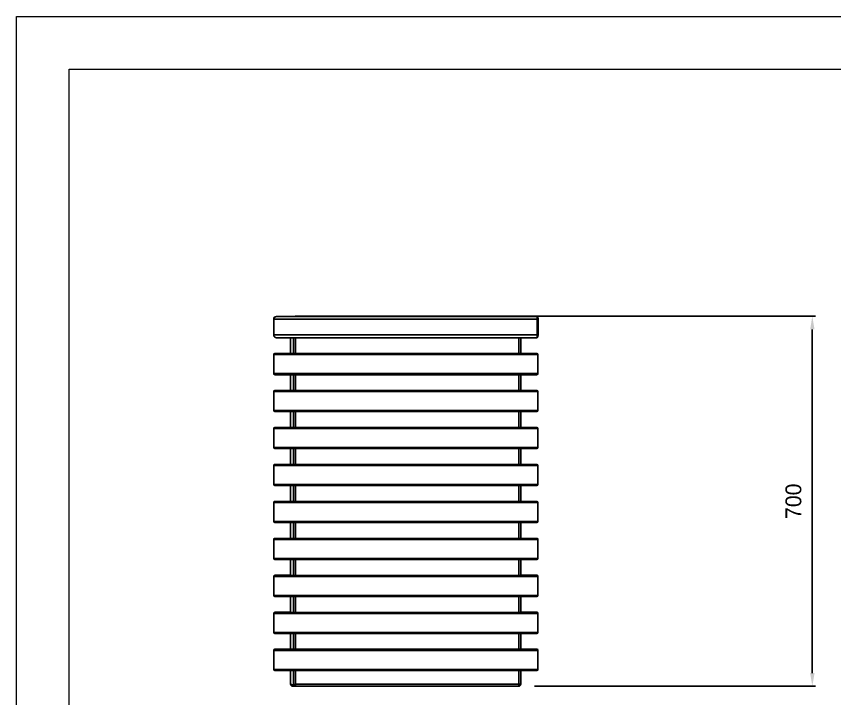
# Model space of a CAD drawing. Header units: millimetres. Extents: x 2200 to 8140, y -5072 to -872.
# Drawn here: x 2200 to 3749, y -2163 to -872 of the extents above; entities that cross this region are included whole.
import ezdxf

# ---------------------------------------------------------------- set-up
doc = ezdxf.new("R2010")
doc.units = ezdxf.units.MM
doc.header["$PDSIZE"] = -1
doc.layers.add('tabelka', color=155, linetype='Continuous')
doc.layers.add('WYMIAR', color=96, linetype='Continuous')
doc.dimstyles.new('1-1', dxfattribs={"dimtxt": 30, "dimasz": 25, "dimexe": 6.25, "dimexo": 30, "dimgap": 20.625, "dimtad": 1, "dimdec": 1, "dimtxsty": 'Standard', "dimcen": 0, "dimclrd": 2, "dimclre": 2, "dimclrt": 2, "dimadec": 0, "dimazin": 0, "dimtfac": 1, "dimtdec": 1, "dimtmove": 0, "dimatfit": 3, "dimfxl": 0, "dimarcsym": 0})

# ---------------------------------------------------------------- blocks, each defined once
blk = doc.blocks.new('front')
for p, q in [((-101.6, -1501.3), (-72, -1501.3)), ((-66.3, -1501.3), (-101.6, -1501.3)), ((-101.6, -1501.3), (-101.6, -1501.4)), ((-101.6, -1501.4), (-72, -1501.4)), ((-101.6, -1501.4), (391.7, -1501.4)), ((-72, -1501.3), (-72, -1501.4)), ((-66.3, -1501.3), (-72, -1501.3)), ((-72, -1501.4), (391.7, -1501.4)), ((-66.3, -1500.8), (-66.3, -1500.9)), ((-66.3, -1500.8), (-66.3, -1501.4)), ((388.2, -1500.8), (-66.3, -1500.8)), ((-66.3, -1500.9), (-66.3, -1501.4)), ((-66.3, -1500.9), (388.2, -1500.9)), ((3.7, -1500.8), (3.7, -1500.8)), ((48.7, -1500.8), (23.7, -1500.8)), ((23.7, -1500.8), (48.7, -1500.8)), ((23.7, -1500.8), (23.7, -1500.8)), ((48.7, -1500.8), (48.7, -1500.8)), ((68.7, -1500.8), (68.7, -1500.8)), ((68.7, -1500.8), (68.7, -1500.8)), ((158.2, -1500.8), (158.2, -1500.8)), ((298.2, -1500.8), (178.2, -1500.8)), ((178.2, -1500.8), (298.2, -1500.8)), ((178.2, -1500.8), (178.2, -1500.8)), ((298.2, -1500.8), (298.2, -1500.8)), ((318.2, -1500.8), (318.2, -1500.8)), ((318.2, -1500.8), (318.2, -1500.8)), ((388.2, -1500.8), (388.2, -1500.9)), ((388.2, -1501.4), (388.2, -1500.9)), ((391.7, -1501.3), (390.4, -1501.3)), ((391.7, -1501.3), (390.4, -1501.3)), ((391.7, -1501.4), (391.7, -1501.3)), ((391.7, -1501.3), (391.7, -1501.3)), ((391.7, -1501.4), (391.7, -1506.6)), ((391.7, -1501.4), (391.7, -1501.4)), ((-106.8, -1506.5), (-106.8, -1506.6)), ((-106.8, -1536.2), (-106.8, -1506.6)), ((-106.8, -1506.6), (391.7, -1506.6)), ((393.2, -1502.7), (391.7, -1502.7)), ((393.2, -1502.7), (391.7, -1502.7)), ((393.2, -1505.7), (391.7, -1505.7)), ((391.7, -1506.6), (391.7, -1536.2)), ((393.2, -1502.6), (392.2, -1502.6)), ((393.2, -1502.6), (392.2, -1502.6)), ((393.2, -1502.7), (393.2, -1502.6)), ((393.2, -1502.6), (393.2, -1502.6)), ((393.2, -1505.7), (393.2, -1502.7)), ((393.2, -1502.7), (393.2, -1502.7)), ((393.2, -1537.1), (393.2, -1505.7)), ((393.2, -1506.4), (393.7, -1506.4)), ((393.7, -1506.3), (393.7, -1506.4)), ((393.7, -1535.4), (393.7, -1506.4)), ((-106.8, -1536.2), (391.7, -1536.2)), ((-101.6, -1541.4), (391.7, -1541.4)), ((-75.1, -1541.4), (-75.1, -1571.4)), ((-69.4, -1571.4), (-69.4, -1541.4)), ((-65.4, -1571.4), (-65.4, -1541.4)), ((356.9, -1541.4), (356.9, -1571.4)), ((360.9, -1571.4), (360.9, -1541.4)), ((391.7, -1536.2), (391.7, -1541.4)), ((393.2, -1537.1), (391.7, -1537.1)), ((391.7, -1541.3), (391.7, -1540.1)), ((391.7, -1540.1), (391.7, -1540.1)), ((393.2, -1540.1), (391.7, -1540.1)), ((393.2, -1535.4), (393.7, -1535.4)), ((393.2, -1540.1), (393.2, -1537.1)), ((-106.8, -1573.3), (-106.8, -1573.4)), ((-106.8, -1573.4), (393.2, -1573.4)), ((-106.8, -1573.4), (-106.8, -1609.4)), ((-104.8, -1571.3), (-76.8, -1571.3)), ((-104.8, -1571.3), (-75.1, -1571.3)), ((-104.8, -1571.4), (-104.8, -1571.3)), ((391.2, -1571.4), (-104.8, -1571.4)), ((-76.8, -1571.4), (-104.8, -1571.4)), ((-76.8, -1571.3), (-75.1, -1571.3)), ((-76.8, -1571.4), (-76.8, -1571.3)), ((363.2, -1571.4), (-76.8, -1571.4)), ((360.9, -1571.3), (363.2, -1571.3)), ((360.9, -1571.3), (391.2, -1571.3)), ((363.2, -1571.3), (363.2, -1571.4)), ((391.2, -1571.3), (363.2, -1571.3)), ((363.2, -1571.4), (391.2, -1571.4)), ((391.2, -1571.3), (391.2, -1571.4)), ((393.2, -1573.4), (393.2, -1573.3)), ((393.2, -1573.3), (393.2, -1573.4)), ((393.2, -1573.4), (393.2, -1609.4)), ((393.2, -1609.4), (-106.8, -1609.4)), ((-104.8, -1611.4), (391.2, -1611.4)), ((-75, -1611.4), (-75, -1641.4)), ((-69.4, -1641.4), (-69.4, -1611.4)), ((-65.4, -1641.4), (-65.4, -1611.4)), ((356.9, -1611.4), (356.9, -1641.4)), ((360.9, -1641.4), (360.9, -1611.4)), ((-106.8, -1643.3), (-106.8, -1643.4)), ((-106.8, -1643.4), (393.2, -1643.4)), ((-106.8, -1643.4), (-106.8, -1679.4)), ((-104.8, -1641.3), (-76.8, -1641.3)), ((-104.8, -1641.3), (-75, -1641.3)), ((-104.8, -1641.4), (-104.8, -1641.3)), ((391.2, -1641.4), (-104.8, -1641.4)), ((-76.8, -1641.4), (-104.8, -1641.4)), ((-76.8, -1641.3), (-75, -1641.3)), ((-76.8, -1641.4), (-76.8, -1641.3)), ((363.2, -1641.4), (-76.8, -1641.4)), ((360.9, -1641.3), (363.2, -1641.3)), ((360.9, -1641.3), (391.2, -1641.3)), ((363.2, -1641.3), (363.2, -1641.4)), ((391.2, -1641.3), (363.2, -1641.3)), ((363.2, -1641.4), (391.2, -1641.4)), ((391.2, -1641.3), (391.2, -1641.4)), ((393.2, -1643.4), (393.2, -1643.3)), ((393.2, -1643.3), (393.2, -1643.4)), ((393.2, -1643.4), (393.2, -1679.4)), ((393.2, -1679.4), (-106.8, -1679.4)), ((-104.8, -1681.4), (391.2, -1681.4)), ((-75, -1681.4), (-75, -1711.4)), ((-69.4, -1711.4), (-69.4, -1681.4)), ((-65.4, -1711.4), (-65.4, -1681.4)), ((356.9, -1681.4), (356.9, -1711.4)), ((360.9, -1711.4), (360.9, -1681.4)), ((-106.8, -1713.3), (-106.8, -1713.4)), ((-106.8, -1713.4), (393.2, -1713.4)), ((-106.8, -1713.4), (-106.8, -1749.4)), ((-104.8, -1711.3), (-76.8, -1711.3)), ((-104.8, -1711.3), (-75, -1711.3)), ((-104.8, -1711.4), (-104.8, -1711.3)), ((391.2, -1711.4), (-104.8, -1711.4)), ((-76.8, -1711.4), (-104.8, -1711.4)), ((-76.8, -1711.3), (-75, -1711.3)), ((-76.8, -1711.4), (-76.8, -1711.3)), ((363.2, -1711.4), (-76.8, -1711.4)), ((360.9, -1711.3), (363.2, -1711.3)), ((360.9, -1711.3), (391.2, -1711.3)), ((363.2, -1711.3), (363.2, -1711.4)), ((391.2, -1711.3), (363.2, -1711.3)), ((363.2, -1711.4), (391.2, -1711.4)), ((391.2, -1711.3), (391.2, -1711.4)), ((393.2, -1713.4), (393.2, -1713.3)), ((393.2, -1713.3), (393.2, -1713.4)), ((393.2, -1713.4), (393.2, -1749.4)), ((393.2, -1749.4), (-106.8, -1749.4)), ((-104.8, -1751.4), (391.2, -1751.4)), ((-75, -1751.4), (-75, -1781.4)), ((-69.4, -1781.4), (-69.4, -1751.4)), ((-65.4, -1781.4), (-65.4, -1751.4)), ((356.9, -1751.4), (356.9, -1781.4)), ((360.9, -1781.4), (360.9, -1751.4)), ((-106.8, -1783.3), (-106.8, -1783.4)), ((-106.8, -1783.4), (393.2, -1783.4)), ((-106.8, -1783.4), (-106.8, -1819.4)), ((-104.8, -1781.3), (-76.8, -1781.3)), ((-104.8, -1781.3), (-75, -1781.3)), ((-104.8, -1781.4), (-104.8, -1781.3)), ((391.2, -1781.4), (-104.8, -1781.4)), ((-76.8, -1781.4), (-104.8, -1781.4)), ((-76.8, -1781.3), (-75, -1781.3)), ((-76.8, -1781.4), (-76.8, -1781.3)), ((363.2, -1781.4), (-76.8, -1781.4)), ((360.9, -1781.3), (363.2, -1781.3)), ((360.9, -1781.3), (391.2, -1781.3)), ((363.2, -1781.3), (363.2, -1781.4)), ((391.2, -1781.3), (363.2, -1781.3)), ((363.2, -1781.4), (391.2, -1781.4)), ((391.2, -1781.3), (391.2, -1781.4)), ((393.2, -1783.4), (393.2, -1783.3)), ((393.2, -1783.3), (393.2, -1783.4)), ((393.2, -1783.4), (393.2, -1819.4)), ((393.2, -1819.4), (-106.8, -1819.4)), ((-104.8, -1821.4), (391.2, -1821.4)), ((-75, -1821.4), (-75, -1851.4)), ((-69.3, -1851.4), (-69.4, -1821.4)), ((-65.3, -1851.4), (-65.3, -1821.4)), ((356.9, -1821.4), (356.9, -1851.4)), ((360.9, -1851.4), (360.9, -1821.4)), ((-106.8, -1853.3), (-106.8, -1853.4)), ((-106.8, -1853.4), (393.2, -1853.4)), ((-106.8, -1853.4), (-106.8, -1889.4)), ((-104.8, -1851.3), (-76.8, -1851.3)), ((-104.8, -1851.3), (-75, -1851.3)), ((-104.8, -1851.4), (-104.8, -1851.3)), ((391.2, -1851.4), (-104.8, -1851.4)), ((-76.8, -1851.4), (-104.8, -1851.4)), ((-76.8, -1851.3), (-75, -1851.3)), ((-76.8, -1851.4), (-76.8, -1851.3)), ((363.2, -1851.4), (-76.8, -1851.4)), ((360.9, -1851.3), (363.2, -1851.3)), ((360.9, -1851.3), (391.2, -1851.3)), ((363.2, -1851.3), (363.2, -1851.4)), ((391.2, -1851.3), (363.2, -1851.3)), ((363.2, -1851.4), (391.2, -1851.4)), ((391.2, -1851.3), (391.2, -1851.4)), ((393.2, -1853.4), (393.2, -1853.3)), ((393.2, -1853.3), (393.2, -1853.4)), ((393.2, -1853.4), (393.2, -1889.4)), ((393.2, -1889.4), (-106.8, -1889.4)), ((-104.8, -1891.4), (391.2, -1891.4)), ((-75, -1891.4), (-75, -1921.4)), ((-69.3, -1921.4), (-69.3, -1891.4)), ((-65.3, -1921.4), (-65.3, -1891.4)), ((356.9, -1891.4), (356.9, -1921.4)), ((360.9, -1921.4), (360.9, -1891.4)), ((-106.8, -1923.3), (-106.8, -1923.4)), ((-106.8, -1923.4), (393.2, -1923.4)), ((-106.8, -1923.4), (-106.8, -1959.4)), ((-104.8, -1921.3), (-76.8, -1921.3)), ((-104.8, -1921.3), (-75, -1921.3)), ((-104.8, -1921.4), (-104.8, -1921.3)), ((391.2, -1921.4), (-104.8, -1921.4)), ((-76.8, -1921.4), (-104.8, -1921.4)), ((-76.8, -1921.3), (-75, -1921.3)), ((-76.8, -1921.4), (-76.8, -1921.3)), ((363.2, -1921.4), (-76.8, -1921.4)), ((360.9, -1921.3), (363.2, -1921.3)), ((360.9, -1921.3), (391.2, -1921.3)), ((363.2, -1921.3), (363.2, -1921.4)), ((391.2, -1921.3), (363.2, -1921.3)), ((363.2, -1921.3), (363.2, -1921.4)), ((363.2, -1921.4), (391.2, -1921.4)), ((391.2, -1921.3), (391.2, -1921.4)), ((393.2, -1923.4), (393.2, -1923.3)), ((393.2, -1923.3), (393.2, -1923.4)), ((393.2, -1923.4), (393.2, -1959.4)), ((393.2, -1959.4), (-106.8, -1959.4)), ((-104.8, -1961.4), (391.2, -1961.4)), ((-75, -1961.4), (-75, -1991.4)), ((-69.3, -1991.4), (-69.3, -1961.4)), ((-65.3, -1991.4), (-65.3, -1961.4)), ((356.9, -1961.4), (356.9, -1991.4)), ((360.9, -1991.4), (360.9, -1961.4)), ((-106.8, -1993.3), (-106.8, -1993.4)), ((-106.8, -1993.4), (393.2, -1993.4)), ((-106.8, -1993.4), (-106.8, -2029.4)), ((-104.8, -1991.3), (-76.8, -1991.3)), ((-104.8, -1991.3), (-75, -1991.3)), ((-104.8, -1991.4), (-104.8, -1991.3)), ((391.2, -1991.4), (-104.8, -1991.4)), ((-76.8, -1991.4), (-104.8, -1991.4)), ((-76.8, -1991.3), (-75, -1991.3)), ((-76.8, -1991.4), (-76.8, -1991.3)), ((363.2, -1991.4), (-76.8, -1991.4)), ((360.9, -1991.3), (363.2, -1991.3)), ((360.9, -1991.3), (391.2, -1991.3)), ((363.2, -1991.3), (363.2, -1991.4)), ((391.2, -1991.3), (363.2, -1991.3)), ((363.2, -1991.3), (363.2, -1991.4)), ((363.2, -1991.4), (391.2, -1991.4)), ((391.2, -1991.3), (391.2, -1991.4)), ((393.2, -1993.4), (393.2, -1993.3)), ((393.2, -1993.3), (393.2, -1993.4)), ((393.2, -1993.4), (393.2, -2029.4)), ((393.2, -2029.4), (-106.8, -2029.4)), ((-104.8, -2031.4), (391.2, -2031.4)), ((-75, -2031.4), (-75, -2061.4)), ((-69.3, -2061.4), (-69.3, -2031.4)), ((-65.3, -2061.4), (-65.3, -2031.4)), ((356.9, -2031.4), (356.9, -2061.4)), ((360.9, -2061.4), (360.9, -2031.4)), ((-106.8, -2063.3), (-106.8, -2063.4)), ((-106.8, -2063.4), (393.2, -2063.4)), ((-106.8, -2063.4), (-106.8, -2099.4)), ((-104.8, -2061.3), (-76.8, -2061.3)), ((-104.8, -2061.3), (-75, -2061.3)), ((-104.8, -2061.4), (-104.8, -2061.3)), ((391.2, -2061.4), (-104.8, -2061.4)), ((-76.8, -2061.4), (-104.8, -2061.4)), ((-76.8, -2061.3), (-75, -2061.3)), ((-76.8, -2061.4), (-76.8, -2061.3)), ((363.2, -2061.4), (-76.8, -2061.4)), ((360.9, -2061.3), (363.2, -2061.3)), ((360.9, -2061.3), (391.2, -2061.3)), ((363.2, -2061.3), (363.2, -2061.4)), ((391.2, -2061.3), (363.2, -2061.3)), ((363.2, -2061.3), (363.2, -2061.4)), ((363.2, -2061.4), (391.2, -2061.4)), ((391.2, -2061.3), (391.2, -2061.4)), ((393.2, -2063.4), (393.2, -2063.3)), ((393.2, -2063.3), (393.2, -2063.4)), ((393.2, -2063.4), (393.2, -2099.4)), ((393.2, -2099.4), (-106.8, -2099.4)), ((-104.8, -2101.4), (391.2, -2101.4)), ((-75, -2101.4), (-75, -2131.4)), ((-69.3, -2131.4), (-69.3, -2101.4)), ((-65.3, -2131.4), (-65.3, -2101.4)), ((356.8, -2101.4), (356.8, -2131.4)), ((360.8, -2131.4), (360.8, -2101.4)), ((-106.7, -2133.3), (-106.7, -2133.4)), ((-106.7, -2133.4), (393.3, -2133.4)), ((-106.7, -2133.4), (-106.7, -2169.4)), ((-104.7, -2131.4), (-104.7, -2131.3)), ((-76.7, -2131.3), (-104.7, -2131.3)), ((-104.7, -2131.3), (-75, -2131.3)), ((391.3, -2131.4), (-104.7, -2131.4)), ((-76.7, -2131.4), (-104.7, -2131.4)), ((-76.7, -2131.4), (-76.7, -2131.3)), ((-76.7, -2131.3), (-75, -2131.3)), ((363.3, -2131.4), (-76.7, -2131.4)), ((360.8, -2131.3), (363.3, -2131.3)), ((360.8, -2131.3), (391.3, -2131.3)), ((363.3, -2131.3), (363.3, -2131.4)), ((391.3, -2131.3), (363.3, -2131.3)), ((363.3, -2131.3), (363.3, -2131.4)), ((363.3, -2131.4), (391.3, -2131.4)), ((391.3, -2131.3), (391.3, -2131.4)), ((393.3, -2133.4), (393.3, -2133.3)), ((393.3, -2133.3), (393.3, -2133.4)), ((393.3, -2133.4), (393.3, -2169.4)), ((393.3, -2169.4), (-106.7, -2169.4)), ((-104.7, -2171.4), (391.3, -2171.4)), ((-74.9, -2171.4), (-74.9, -2197.4)), ((-69.3, -2198.6), (-69.3, -2171.4)), ((-65.3, -2197.4), (-65.3, -2171.4)), ((356.8, -2171.4), (356.8, -2197.4)), ((360.8, -2197.4), (360.8, -2171.4)), ((-66.7, -2198), (-66.7, -2199.3)), ((356.8, -2197.4), (-65.3, -2197.4)), ((360.8, -2197.4), (356.8, -2197.4)), ((-70.9, -2199.4), (-70.9, -2201.4)), ((-68.1, -2199.4), (-70.9, -2199.4)), ((-70.9, -2201.4), (-68.1, -2201.4)), ((-69.5, -2199.3), (-68.1, -2199.3)), ((-66.7, -2199.3), (-68.1, -2199.3)), ((-68.1, -2199.4), (-68.1, -2201.4)), ((-65.3, -2199.4), (-68.1, -2199.4)), ((-65.3, -2201.4), (-68.1, -2201.4)), ((-66.7, -2199.3), (-65.3, -2199.3)), ((-65.3, -2201.4), (356.7, -2201.4)), ((356.8, -2201.4), (356.7, -2201.4)), ((356.8, -2201.4), (356.8, -2199.4))]:
    blk.add_line(p, q)
at = {"flags": 128}
for points in [[(3.7, -1500.8), (3.9, -1500.8), (4.5, -1500.8), (5.5, -1500.8), (6.8, -1500.8), (8.5, -1500.8), (10.6, -1500.8), (12.8, -1500.8), (15.3, -1500.8), (18, -1500.8), (20.8, -1500.8), (23.7, -1500.8)], [(23.7, -1500.8), (20.8, -1500.8), (18, -1500.8), (15.3, -1500.8), (12.8, -1500.8), (10.6, -1500.8), (8.5, -1500.8), (6.8, -1500.8), (5.5, -1500.8), (4.5, -1500.8), (3.9, -1500.8), (3.7, -1500.8)], [(48.7, -1500.8), (51.5, -1500.8), (54.3, -1500.8), (57, -1500.8), (59.5, -1500.8), (61.8, -1500.8), (63.8, -1500.8), (65.5, -1500.8), (66.8, -1500.8), (67.8, -1500.8), (68.5, -1500.8), (68.7, -1500.8)], [(68.7, -1500.8), (68.5, -1500.8), (67.8, -1500.8), (66.8, -1500.8), (65.5, -1500.8), (63.8, -1500.8), (61.8, -1500.8), (59.5, -1500.8), (57, -1500.8), (54.3, -1500.8), (51.5, -1500.8), (48.7, -1500.8)], [(158.2, -1500.8), (158.4, -1500.8), (159, -1500.8), (160, -1500.8), (161.3, -1500.8), (163, -1500.8), (165.1, -1500.8), (167.3, -1500.8), (169.8, -1500.8), (172.5, -1500.8), (175.3, -1500.8), (178.2, -1500.8)], [(178.2, -1500.8), (175.3, -1500.8), (172.5, -1500.8), (169.8, -1500.8), (167.3, -1500.8), (165.1, -1500.8), (163, -1500.8), (161.3, -1500.8), (160, -1500.8), (159, -1500.8), (158.4, -1500.8), (158.2, -1500.8)], [(298.2, -1500.8), (301, -1500.8), (303.8, -1500.8), (306.5, -1500.8), (309, -1500.8), (311.3, -1500.8), (313.3, -1500.8), (315, -1500.8), (316.3, -1500.8), (317.3, -1500.8), (318, -1500.8), (318.2, -1500.8)], [(318.2, -1500.8), (318, -1500.8), (317.3, -1500.8), (316.3, -1500.8), (315, -1500.8), (313.3, -1500.8), (311.3, -1500.8), (309, -1500.8), (306.5, -1500.8), (303.8, -1500.8), (301, -1500.8), (298.2, -1500.8)]]:
    blk.add_lwpolyline(points, dxfattribs=at)
for centre, start, end in [((388.2, -1506.3), 63.5836, 90.0024), ((388.2, -1506.3), 65.3429, 90.0065), ((388.2, -1506.3), 359.9955, 24.6259), ((388.2, -1506.4), 359.9992, 24.6207), ((388.2, -1535.4), 335.3747, 0.004)]:
    blk.add_arc(centre, 5.5, start, end)
at = {"extrusion": (0, 0, -1)}
for centre, major_axis, start_param, end_param in [((-101.6, -1506.5), (3.68, -3.68), 2.356325, 3.927122), ((-101.6, -1506.5), (3.68, -3.68), 2.356325, 3.927122), ((-101.6, -1506.6), (-3.68, -3.68), 0.785355, 2.356151), ((-101.6, -1506.6), (-3.68, -3.68), 0.785355, 2.356151), ((-72, -1506.5), (3.68, -3.68), 3.927122, 4.097129), ((-72, -1506.5), (3.68, -3.68), 3.927122, 4.097129), ((-101.6, -1536.2), (-3.68, -3.68), 5.497744, 7.06854), ((-101.6, -1536.2), (-3.68, -3.68), 5.497744, 7.06854), ((-104.8, -1573.3), (1.41, -1.41), 2.356325, 3.927122), ((-104.8, -1573.3), (1.41, -1.41), 2.356325, 3.927122), ((-104.8, -1573.4), (-1.41, -1.41), 0.785355, 2.356151), ((-104.8, -1573.4), (-1.41, -1.41), 0.785355, 2.356151), ((391.2, -1573.3), (-1.41, -1.41), 2.356151, 3.926947), ((391.2, -1573.3), (-1.41, -1.41), 2.356151, 3.926947), ((391.2, -1573.4), (1.41, -1.41), 3.927122, 5.497918), ((391.2, -1573.4), (1.41, -1.41), 3.927122, 5.497918), ((-104.8, -1609.4), (-1.41, -1.41), 5.497744, 7.06854), ((-104.8, -1609.4), (-1.41, -1.41), 5.497744, 7.06854), ((391.2, -1609.4), (1.41, -1.41), 5.497918, 7.068714), ((391.2, -1609.4), (1.41, -1.41), 5.497918, 7.068714), ((-104.8, -1643.3), (1.41, -1.41), 2.356325, 3.927122), ((-104.8, -1643.3), (1.41, -1.41), 2.356325, 3.927122), ((-104.8, -1643.4), (-1.41, -1.41), 0.785355, 2.356151), ((-104.8, -1643.4), (-1.41, -1.41), 0.785355, 2.356151), ((391.2, -1643.3), (-1.41, -1.41), 2.356151, 3.926947), ((391.2, -1643.3), (-1.41, -1.41), 2.356151, 3.926947), ((391.2, -1643.4), (1.41, -1.41), 3.927122, 5.497918), ((391.2, -1643.4), (1.41, -1.41), 3.927122, 5.497918), ((-104.8, -1679.4), (-1.41, -1.41), 5.497744, 7.06854), ((-104.8, -1679.4), (-1.41, -1.41), 5.497744, 7.06854), ((391.2, -1679.4), (1.41, -1.41), 5.497918, 7.068714), ((391.2, -1679.4), (1.41, -1.41), 5.497918, 7.068714), ((-104.8, -1713.3), (1.41, -1.41), 2.356325, 3.927122), ((-104.8, -1713.3), (1.41, -1.41), 2.356325, 3.927122), ((-104.8, -1713.4), (-1.41, -1.41), 0.785355, 2.356151), ((-104.8, -1713.4), (-1.41, -1.41), 0.785355, 2.356151), ((391.2, -1713.3), (-1.41, -1.41), 2.356151, 3.926947), ((391.2, -1713.3), (-1.41, -1.41), 2.356151, 3.926947), ((391.2, -1713.4), (1.41, -1.41), 3.927122, 5.497918), ((391.2, -1713.4), (1.41, -1.41), 3.927122, 5.497918), ((-104.8, -1749.4), (-1.41, -1.41), 5.497744, 7.06854), ((-104.8, -1749.4), (-1.41, -1.41), 5.497744, 7.06854), ((391.2, -1749.4), (1.41, -1.41), 5.497918, 7.068714), ((391.2, -1749.4), (1.41, -1.41), 5.497918, 7.068714), ((-104.8, -1783.3), (1.41, -1.41), 2.356325, 3.927122), ((-104.8, -1783.3), (1.41, -1.41), 2.356325, 3.927122), ((-104.8, -1783.4), (-1.41, -1.41), 0.785355, 2.356151), ((-104.8, -1783.4), (-1.41, -1.41), 0.785355, 2.356151), ((391.2, -1783.3), (-1.41, -1.41), 2.356151, 3.926947), ((391.2, -1783.3), (-1.41, -1.41), 2.356151, 3.926947), ((391.2, -1783.4), (1.41, -1.41), 3.927122, 5.497918), ((391.2, -1783.4), (1.41, -1.41), 3.927122, 5.497918), ((-104.8, -1819.4), (-1.41, -1.41), 5.497744, 7.06854), ((-104.8, -1819.4), (-1.41, -1.41), 5.497744, 7.06854), ((391.2, -1819.4), (1.41, -1.41), 5.497918, 7.068714), ((391.2, -1819.4), (1.41, -1.41), 5.497918, 7.068714), ((-104.8, -1853.3), (1.41, -1.41), 2.356325, 3.927122), ((-104.8, -1853.3), (1.41, -1.41), 2.356325, 3.927122), ((-104.8, -1853.4), (-1.41, -1.41), 0.785355, 2.356151), ((-104.8, -1853.4), (-1.41, -1.41), 0.785355, 2.356151), ((391.2, -1853.3), (-1.41, -1.41), 2.356151, 3.926947), ((391.2, -1853.3), (-1.41, -1.41), 2.356151, 3.926947), ((391.2, -1853.4), (1.41, -1.41), 3.927122, 5.497918), ((391.2, -1853.4), (1.41, -1.41), 3.927122, 5.497918), ((-104.8, -1889.4), (-1.41, -1.41), 5.497744, 7.06854), ((-104.8, -1889.4), (-1.41, -1.41), 5.497744, 7.06854), ((391.2, -1889.4), (1.41, -1.41), 5.497918, 7.068714), ((391.2, -1889.4), (1.41, -1.41), 5.497918, 7.068714), ((-104.8, -1923.3), (1.41, -1.41), 2.356325, 3.927122), ((-104.8, -1923.3), (1.41, -1.41), 2.356325, 3.927122), ((-104.8, -1923.4), (-1.41, -1.41), 0.785355, 2.356151), ((-104.8, -1923.4), (-1.41, -1.41), 0.785355, 2.356151), ((391.2, -1923.3), (-1.41, -1.41), 2.356151, 3.926947), ((391.2, -1923.3), (-1.41, -1.41), 2.356151, 3.926947), ((391.2, -1923.4), (1.41, -1.41), 3.927122, 5.497918), ((391.2, -1923.4), (1.41, -1.41), 3.927122, 5.497918), ((-104.8, -1959.4), (-1.41, -1.41), 5.497744, 7.06854), ((-104.8, -1959.4), (-1.41, -1.41), 5.497744, 7.06854), ((391.2, -1959.4), (1.41, -1.41), 5.497918, 7.068714), ((391.2, -1959.4), (1.41, -1.41), 5.497918, 7.068714), ((-104.8, -1993.3), (1.41, -1.41), 2.356325, 3.927122), ((-104.8, -1993.3), (1.41, -1.41), 2.356325, 3.927122), ((-104.8, -1993.4), (-1.41, -1.41), 0.785355, 2.356151), ((-104.8, -1993.4), (-1.41, -1.41), 0.785355, 2.356151), ((391.2, -1993.3), (-1.41, -1.41), 2.356151, 3.926947), ((391.2, -1993.3), (-1.41, -1.41), 2.356151, 3.926947), ((391.2, -1993.4), (1.41, -1.41), 3.927122, 5.497918), ((391.2, -1993.4), (1.41, -1.41), 3.927122, 5.497918), ((-104.8, -2029.4), (-1.41, -1.41), 5.497744, 7.06854), ((-104.8, -2029.4), (-1.41, -1.41), 5.497744, 7.06854), ((391.2, -2029.4), (1.41, -1.41), 5.497918, 7.068714), ((391.2, -2029.4), (1.41, -1.41), 5.497918, 7.068714), ((-104.8, -2063.3), (1.41, -1.41), 2.356325, 3.927122), ((-104.8, -2063.3), (1.41, -1.41), 2.356325, 3.927122), ((-104.8, -2063.4), (-1.41, -1.41), 0.785355, 2.356151), ((-104.8, -2063.4), (-1.41, -1.41), 0.785355, 2.356151), ((391.2, -2063.3), (-1.41, -1.41), 2.356151, 3.926947), ((391.2, -2063.3), (-1.41, -1.41), 2.356151, 3.926947), ((391.2, -2063.4), (1.41, -1.41), 3.927122, 5.497918), ((391.2, -2063.4), (1.41, -1.41), 3.927122, 5.497918), ((-104.8, -2099.4), (-1.41, -1.41), 5.497744, 7.06854), ((-104.8, -2099.4), (-1.41, -1.41), 5.497744, 7.06854), ((391.2, -2099.4), (1.41, -1.41), 5.497918, 7.068714), ((391.2, -2099.4), (1.41, -1.41), 5.497918, 7.068714), ((-104.7, -2133.3), (1.41, -1.41), 2.356325, 3.927122), ((-104.7, -2133.3), (1.41, -1.41), 2.356325, 3.927122), ((-104.7, -2133.4), (-1.41, -1.41), 0.785355, 2.356151), ((-104.7, -2133.4), (-1.41, -1.41), 0.785355, 2.356151), ((391.3, -2133.3), (-1.41, -1.41), 2.356151, 3.926947), ((391.3, -2133.3), (-1.41, -1.41), 2.356151, 3.926947), ((391.3, -2133.4), (1.41, -1.41), 3.927122, 5.497918), ((391.3, -2133.4), (1.41, -1.41), 3.927122, 5.497918), ((-104.7, -2169.4), (-1.41, -1.41), 5.497744, 7.06854), ((-104.7, -2169.4), (-1.41, -1.41), 5.497744, 7.06854), ((391.3, -2169.4), (1.41, -1.41), 5.497918, 7.068714), ((391.3, -2169.4), (1.41, -1.41), 5.497918, 7.068714)]:
    blk.add_ellipse(centre, major_axis=major_axis, ratio=0.999825, start_param=start_param, end_param=end_param, dxfattribs=at)
for points, knots in [([(-68.1, -2199.3), (-68.4, -2199.2), (-69, -2199), (-70.2, -2198.8), (-71.3, -2198.5), (-72.5, -2198.3), (-73.5, -2198.1), (-74.3, -2197.8), (-74.8, -2197.6), (-74.9, -2197.4), (-74.9, -2197.4)], [0, 0, 0, 0, 0.124999, 0.25, 0.375, 0.499999, 0.624999, 0.749999, 0.875, 1, 1, 1, 1]), ([(-74.9, -2197.4), (-74.9, -2197.9), (-74.8, -2198.9), (-73.8, -2200.2), (-72.5, -2201.2), (-71.5, -2201.3), (-70.9, -2201.4)], [0, 0, 0, 0, 0.249997, 0.500001, 0.750002, 1, 1, 1, 1]), ([(-72.7, -2198.3), (-72.6, -2198.4), (-72.4, -2198.8), (-71.7, -2199.3), (-71.2, -2199.3), (-70.9, -2199.4)], [0, 0, 0, 0, 0.285142, 0.64257, 1, 1, 1, 1]), ([(-65.3, -2197.4), (-65.7, -2197.4), (-66.5, -2197.6), (-67.5, -2197.8), (-68.4, -2198.1), (-69, -2198.3), (-69.3, -2198.5), (-69.3, -2198.8), (-68.9, -2199), (-68.4, -2199.2), (-68.1, -2199.3)], [0, 0, 0, 0, 0.125, 0.250001, 0.375001, 0.500001, 0.625, 0.75, 0.875001, 1, 1, 1, 1]), ([(-65.3, -2197.4), (-65.5, -2197.4), (-65.9, -2197.6), (-66.4, -2197.8), (-66.9, -2198.1), (-67.2, -2198.3), (-67.3, -2198.5), (-67.3, -2198.8), (-67.1, -2199), (-66.8, -2199.2), (-66.7, -2199.3)], [0, 0, 0, 0, 0.125001, 0.25, 0.375, 0.499999, 0.625, 0.750001, 0.874999, 1, 1, 1, 1]), ([(-65.3, -2201.4), (-65.3, -2201.3), (-65.3, -2201.2), (-65.3, -2200.2), (-65.3, -2198.9), (-65.3, -2197.9), (-65.3, -2197.4)], [0, 0, 0, 0, 0.249998, 0.499999, 0.750003, 1, 1, 1, 1]), ([(356.8, -2197.4), (356.8, -2197.9), (356.8, -2198.9), (356.8, -2200.2), (356.7, -2201.2), (356.7, -2201.3), (356.7, -2201.4)], [0, 0, 0, 0, 0.249997, 0.500001, 0.750002, 1, 1, 1, 1]), ([(356.7, -2198.6), (356.9, -2198.6), (357.4, -2198.5), (358.1, -2198.4), (358.5, -2198.3), (358.6, -2198.3)], [0, 0, 0, 0, 0.256074, 0.861959, 1, 1, 1, 1]), ([(356.8, -2201.4), (357.4, -2201.3), (358.4, -2201.2), (359.7, -2200.2), (360.6, -2198.9), (360.8, -2197.9), (360.8, -2197.4)], [0, 0, 0, 0, 0.249998, 0.499999, 0.750003, 1, 1, 1, 1]), ([(356.8, -2199.4), (357.1, -2199.3), (357.6, -2199.3), (358.3, -2198.8), (358.7, -2198.1), (358.8, -2197.6), (358.8, -2197.4)], [0, 0, 0, 0, 0.249998, 0.499994, 0.749999, 1, 1, 1, 1]), ([(356.8, -2198.6), (356.9, -2198.6), (357.1, -2198.5), (357.6, -2198.3), (358.1, -2198.1), (358.5, -2197.8), (358.8, -2197.6), (358.8, -2197.4), (358.8, -2197.4)], [0, 0, 0, 0, 0.077222, 0.261779, 0.446334, 0.630889, 0.815443, 1, 1, 1, 1]), ([(-69.5, -2199.3), (-69.7, -2199.2), (-70, -2199), (-70.5, -2198.8), (-70.8, -2198.7), (-70.9, -2198.6)], [0, 0, 0, 0, 0.387362, 0.774718, 1, 1, 1, 1]), ([(-70.9, -2198.6), (-70.9, -2198.7), (-70.9, -2199), (-70.9, -2199.2), (-70.9, -2199.4)], [0, 0, 0, 0, 0.2964575, 1, 1, 1, 1]), ([(-70.9, -2198.6), (-70.9, -2198.7), (-70.9, -2198.9), (-70.8, -2199.3), (-70.8, -2199.3), (-70.8, -2199.4)], [0, 0, 0, 0, 0.093173, 0.546585, 1, 1, 1, 1])]:
    blk.add_open_spline(points, degree=3, knots=knots)
blk = doc.blocks.new('*D9')
at = {"layer": 'Defpoints', "color": 0}
for p in [(3153.8, -1439.4), (3150.9, -2140), (3706.5, -2140)]:
    blk.add_point(p, dxfattribs=at)
at = {"layer": 'WYMIAR', "color": 2, "lineweight": -2}
for p, q in [((3183.8, -1439.4), (3712.8, -1439.4)), ((3706.5, -1464.4), (3706.5, -2115)), ((3180.9, -2140), (3712.8, -2140))]:
    blk.add_line(p, q, dxfattribs=at)
at = {"layer": 'WYMIAR', "color": 2}
for points in [[(3702.4, -1464.4), (3710.7, -1464.4), (3706.5, -1439.4)], [(3702.4, -2115), (3710.7, -2115), (3706.5, -2140)]]:
    blk.add_solid(points, dxfattribs=at)
at = {"layer": 'WYMIAR', "color": 2, "insert": (3670.9, -1789.7), "char_height": 30, "attachment_point": 5, "rotation": 90}
blk.add_mtext('700', dxfattribs=at)

msp = doc.modelspace()

# ---------------------------------------------------------------- linework, layer by layer
at = {"layer": 'tabelka', "lineweight": 5}
for points in [[(2200.49, -871.67), (8140.49, -871.67), (8140.49, -5071.67), (2200.49, -5071.67)], [(2300.49, -971.67), (8040.49, -971.67), (8040.49, -4971.67), (2300.49, -4971.67)]]:
    msp.add_lwpolyline(points, close=True, dxfattribs=at)

# ---------------------------------------------------------------- block references
msp.add_blockref('front', (2794.17, 61.36))

# ---------------------------------------------------------------- dimensions: what is measured, and where the dimension line sits
at = {"layer": 'WYMIAR'}
dim = msp.add_linear_dim(base=(3706.54, -2139.99), p1=(3153.82, -1439.42), p2=(3150.85, -2139.99), angle=90, text='700', dimstyle='1-1', dxfattribs=at)
dim.commit()
dim.dimension.update_dxf_attribs({"geometry": '*D9', "text_midpoint": (3670.92, -1789.71)})

doc.saveas('drawing.dxf')
